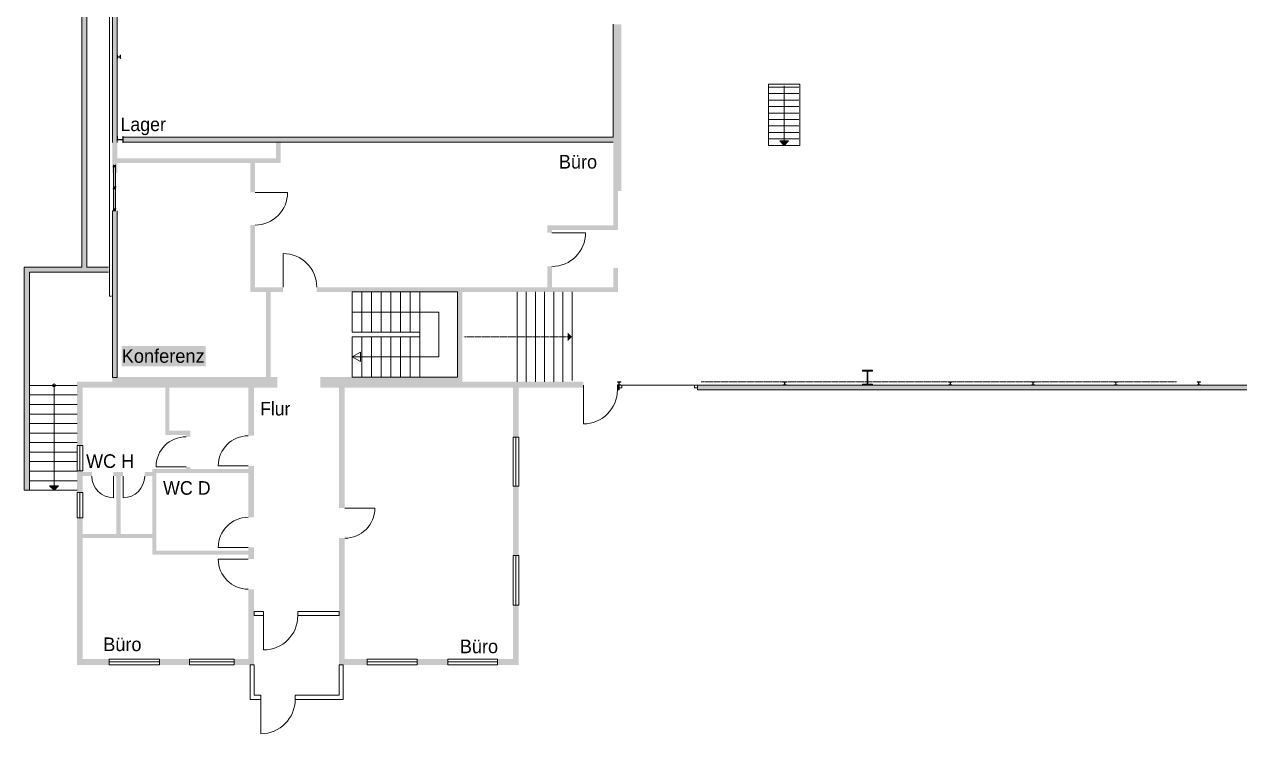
# Model space of a CAD drawing. Header units: inches. Extents: x 57357 to 155319, y 32663 to 109116.
# Drawn here: x 62067 to 97785, y 32663 to 53523 of the extents above; entities that cross this region are included whole.
import ezdxf

# ---------------------------------------------------------------- set-up
doc = ezdxf.new("R2010")
doc.units = ezdxf.units.IN
doc.header["$LTSCALE"] = 300
doc.header["$MEASUREMENT"] = 0
doc.header["$PDMODE"] = 34
doc.header["$PDSIZE"] = 5
for name, pattern in [('Achse', [0.47, 0.01, -0.16, 0.3]), ('Standardmuster', [0]), ('Volllinie', [0]), ('Wipeout_Contour', [1.01, 0.01, -1])]:
    doc.linetypes.add(name, pattern=pattern)
doc.layers.add('Grundebene', color=7, linetype='Continuous')
doc.styles.add('ARIAL', font='arial.ttf', dxfattribs={"height": 0.2})

# ---------------------------------------------------------------- blocks, each defined once
blk = doc.blocks.new('Color_Area-17')
at = {"layer": 'Grundebene', "true_color": 0xffffff, "transparency": 33554687}
blk.add_hatch(color=7, dxfattribs=at).paths.add_polyline_path([(64687, 48033), (64747, 48033), (64747, 48093), (64687, 48093)], flags=0)
at = {"layer": 'Grundebene', "color": 18, "linetype": 'Wipeout_Contour', "lineweight": 13, "true_color": 0x000000}
for p, q in [((64747, 48093), (64687, 48093)), ((64687, 48093), (64687, 48033)), ((64687, 48033), (64747, 48033)), ((64747, 48033), (64747, 48093))]:
    blk.add_line(p, q, dxfattribs=at)
blk = doc.blocks.new('Color_Area-1D')
at = {"layer": 'Grundebene', "true_color": 0xffffff, "transparency": 33554687}
blk.add_hatch(color=7, dxfattribs=at).paths.add_polyline_path([(64687, 48686), (64687, 48093), (64747, 48093), (64747, 48686)], flags=0)
at = {"layer": 'Grundebene', "color": 18, "linetype": 'Wipeout_Contour', "lineweight": 13, "true_color": 0x000000}
for p, q in [((64687, 48686), (64687, 48093)), ((64747, 48686), (64687, 48686)), ((64747, 48093), (64747, 48686)), ((64687, 48093), (64747, 48093))]:
    blk.add_line(p, q, dxfattribs=at)
blk = doc.blocks.new('Color_Area-23')
at = {"layer": 'Grundebene', "true_color": 0xffffff, "transparency": 33554687}
blk.add_hatch(color=7, dxfattribs=at).paths.add_polyline_path([(64687, 48716), (64687, 48686), (64747, 48686), (64747, 48716)], flags=0)
at = {"layer": 'Grundebene', "color": 18, "linetype": 'Wipeout_Contour', "lineweight": 13, "true_color": 0x000000}
for p, q in [((64687, 48716), (64687, 48686)), ((64747, 48716), (64687, 48716)), ((64687, 48686), (64747, 48686)), ((64747, 48686), (64747, 48716))]:
    blk.add_line(p, q, dxfattribs=at)
blk = doc.blocks.new('Color_Area-29')
at = {"layer": 'Grundebene', "true_color": 0xffffff, "transparency": 33554687}
blk.add_hatch(color=7, dxfattribs=at).paths.add_polyline_path([(64687, 49329), (64687, 48746), (64747, 48746), (64747, 49329)], flags=0)
at = {"layer": 'Grundebene', "color": 18, "linetype": 'Wipeout_Contour', "lineweight": 13, "true_color": 0x000000}
for p, q in [((64687, 49329), (64687, 48746)), ((64747, 49329), (64687, 49329)), ((64747, 48746), (64747, 49329)), ((64687, 48746), (64747, 48746))]:
    blk.add_line(p, q, dxfattribs=at)
blk = doc.blocks.new('Color_Area-2F')
at = {"layer": 'Grundebene', "true_color": 0xffffff, "transparency": 33554687}
blk.add_hatch(color=7, dxfattribs=at).paths.add_polyline_path([(64687, 48746), (64687, 48716), (64747, 48716), (64747, 48746)], flags=0)
at = {"layer": 'Grundebene', "color": 18, "linetype": 'Wipeout_Contour', "lineweight": 13, "true_color": 0x000000}
for p, q in [((64687, 48746), (64687, 48716)), ((64747, 48746), (64687, 48746)), ((64687, 48716), (64747, 48716)), ((64747, 48716), (64747, 48746))]:
    blk.add_line(p, q, dxfattribs=at)
blk = doc.blocks.new('Color_Area-35')
at = {"layer": 'Grundebene', "true_color": 0xffffff, "transparency": 33554687}
blk.add_hatch(color=7, dxfattribs=at).paths.add_polyline_path([(64687, 49359), (64687, 49329), (64747, 49329), (64747, 49359)], flags=0)
at = {"layer": 'Grundebene', "color": 18, "linetype": 'Wipeout_Contour', "lineweight": 13, "true_color": 0x000000}
for p, q in [((64687, 49359), (64687, 49329)), ((64747, 49359), (64687, 49359)), ((64687, 49329), (64747, 49329)), ((64747, 49329), (64747, 49359))]:
    blk.add_line(p, q, dxfattribs=at)
blk = doc.blocks.new('Color_Area-3B')
at = {"layer": 'Grundebene', "true_color": 0xffffff, "transparency": 33554687}
blk.add_hatch(color=7, dxfattribs=at).paths.add_polyline_path([(64687, 49389), (64687, 49359), (64747, 49359), (64747, 49389)], flags=0)
at = {"layer": 'Grundebene', "color": 18, "linetype": 'Wipeout_Contour', "lineweight": 13, "true_color": 0x000000}
for p, q in [((64687, 49389), (64687, 49359)), ((64747, 49389), (64687, 49389)), ((64687, 49359), (64747, 49359)), ((64747, 49359), (64747, 49389))]:
    blk.add_line(p, q, dxfattribs=at)
blk = doc.blocks.new('door-95')
at = {"layer": 'Grundebene', "color": 18, "linetype": 'Standardmuster', "lineweight": 13, "true_color": 0x000000}
blk.add_line((68848, 48579), (69805, 48579), dxfattribs=at)
blk.add_arc((68848, 48579), 958, 270, 0, dxfattribs=at)
blk = doc.blocks.new('door-9D')
at = {"layer": 'Grundebene', "color": 18, "linetype": 'Standardmuster', "lineweight": 13, "true_color": 0x000000}
blk.add_line((69674, 45793), (69674, 46783), dxfattribs=at)
blk.add_arc((69674, 45793), 990, 0, 90, dxfattribs=at)
blk = doc.blocks.new('door-A5')
at = {"layer": 'Grundebene', "color": 18, "linetype": 'Standardmuster', "lineweight": 13, "true_color": 0x000000}
blk.add_line((77575, 47392), (78563, 47392), dxfattribs=at)
blk.add_arc((77575, 47392), 988, 270, 0, dxfattribs=at)
blk = doc.blocks.new('win-B8')
at = {"layer": 'Grundebene', "color": 18, "linetype": 'Standardmuster', "lineweight": 13, "true_color": 0x000000}
for p, q in [((63617, 41142), (63787, 41142)), ((63617, 41142), (63617, 40395)), ((63702, 41142), (63702, 40395)), ((63787, 41142), (63787, 40395)), ((63787, 40395), (63617, 40395))]:
    blk.add_line(p, q, dxfattribs=at)
blk = doc.blocks.new('win-C3')
at = {"layer": 'Grundebene', "color": 18, "linetype": 'Standardmuster', "lineweight": 13, "true_color": 0x000000}
for p, q in [((63617, 39754), (63787, 39754)), ((63617, 39754), (63617, 39007)), ((63702, 39754), (63702, 39007)), ((63787, 39754), (63787, 39007)), ((63787, 39007), (63617, 39007))]:
    blk.add_line(p, q, dxfattribs=at)
blk = doc.blocks.new('win-CE')
at = {"layer": 'Grundebene', "color": 18, "linetype": 'Standardmuster', "lineweight": 13, "true_color": 0x000000}
for p, q in [((64561, 34857), (64561, 34687)), ((64561, 34857), (66043, 34857)), ((64561, 34772), (66043, 34772)), ((64561, 34687), (66043, 34687)), ((66043, 34687), (66043, 34857))]:
    blk.add_line(p, q, dxfattribs=at)
blk = doc.blocks.new('win-D9')
at = {"layer": 'Grundebene', "color": 18, "linetype": 'Standardmuster', "lineweight": 13, "true_color": 0x000000}
for p, q in [((66918, 34857), (66918, 34687)), ((66918, 34857), (68239, 34857)), ((66918, 34772), (68239, 34772)), ((66918, 34687), (68239, 34687)), ((68239, 34687), (68239, 34857))]:
    blk.add_line(p, q, dxfattribs=at)
blk = doc.blocks.new('win-E4')
at = {"layer": 'Grundebene', "color": 18, "linetype": 'Standardmuster', "lineweight": 13, "true_color": 0x000000}
for p, q in [((72139, 34857), (72139, 34687)), ((72139, 34857), (73608, 34857)), ((72139, 34772), (73608, 34772)), ((72139, 34687), (73608, 34687)), ((73608, 34687), (73608, 34857))]:
    blk.add_line(p, q, dxfattribs=at)
blk = doc.blocks.new('win-EF')
at = {"layer": 'Grundebene', "color": 18, "linetype": 'Standardmuster', "lineweight": 13, "true_color": 0x000000}
for p, q in [((74511, 34857), (74511, 34687)), ((74511, 34857), (75969, 34857)), ((74511, 34772), (75969, 34772)), ((74511, 34687), (75969, 34687)), ((75969, 34687), (75969, 34857))]:
    blk.add_line(p, q, dxfattribs=at)
blk = doc.blocks.new('win-FA')
at = {"layer": 'Grundebene', "color": 18, "linetype": 'Standardmuster', "lineweight": 13, "true_color": 0x000000}
for p, q in [((76600, 37902), (76430, 37902)), ((76430, 36444), (76430, 37902)), ((76515, 36444), (76515, 37902)), ((76600, 36444), (76600, 37902)), ((76430, 36444), (76600, 36444))]:
    blk.add_line(p, q, dxfattribs=at)
blk = doc.blocks.new('win-105')
at = {"layer": 'Grundebene', "color": 18, "linetype": 'Standardmuster', "lineweight": 13, "true_color": 0x000000}
for p, q in [((76600, 41381), (76430, 41381)), ((76430, 39943), (76430, 41381)), ((76515, 39943), (76515, 41381)), ((76600, 39943), (76600, 41381)), ((76430, 39943), (76600, 39943))]:
    blk.add_line(p, q, dxfattribs=at)
blk = doc.blocks.new('door-137')
at = {"layer": 'Grundebene', "color": 18, "linetype": 'Standardmuster', "lineweight": 13, "true_color": 0x000000}
blk.add_line((69096, 36135), (69096, 35125), dxfattribs=at)
blk.add_arc((69096, 36135), 1010, 270, 0, dxfattribs=at)
blk = doc.blocks.new('door-141')
at = {"layer": 'Grundebene', "color": 18, "linetype": 'Standardmuster', "lineweight": 13, "true_color": 0x000000}
blk.add_line((69018, 33673), (69018, 32663), dxfattribs=at)
blk.add_arc((69018, 33673), 1010, 270, 0, dxfattribs=at)
blk = doc.blocks.new('door-149')
at = {"layer": 'Grundebene', "color": 18, "linetype": 'Standardmuster', "lineweight": 13, "true_color": 0x000000}
blk.add_line((68651, 40539), (67766, 40539), dxfattribs=at)
blk.add_arc((68651, 40539), 885, 90, 180, dxfattribs=at)
blk = doc.blocks.new('door-151')
at = {"layer": 'Grundebene', "color": 18, "linetype": 'Standardmuster', "lineweight": 13, "true_color": 0x000000}
blk.add_line((66823, 40509), (65938, 40509), dxfattribs=at)
blk.add_arc((66823, 40509), 885, 90, 180, dxfattribs=at)
blk = doc.blocks.new('door-159')
at = {"layer": 'Grundebene', "color": 18, "linetype": 'Standardmuster', "lineweight": 13, "true_color": 0x000000}
blk.add_line((68651, 38141), (67766, 38141), dxfattribs=at)
blk.add_arc((68651, 38141), 885, 90, 180, dxfattribs=at)
blk = doc.blocks.new('door-161')
at = {"layer": 'Grundebene', "color": 18, "linetype": 'Standardmuster', "lineweight": 13, "true_color": 0x000000}
blk.add_line((71486, 39298), (72371, 39298), dxfattribs=at)
blk.add_arc((71486, 39298), 885, 270, 0, dxfattribs=at)
blk = doc.blocks.new('door-169')
at = {"layer": 'Grundebene', "color": 18, "linetype": 'Standardmuster', "lineweight": 13, "true_color": 0x000000}
blk.add_line((68651, 37798), (67766, 37798), dxfattribs=at)
blk.add_arc((68651, 37798), 885, 180, 270, dxfattribs=at)
blk = doc.blocks.new('door-171')
at = {"layer": 'Grundebene', "color": 18, "linetype": 'Standardmuster', "lineweight": 13, "true_color": 0x000000}
blk.add_line((64970, 40236), (64970, 39601), dxfattribs=at)
blk.add_arc((64970, 40236), 635, 270, 0, dxfattribs=at)
blk = doc.blocks.new('door-179')
at = {"layer": 'Grundebene', "color": 18, "linetype": 'Standardmuster', "lineweight": 13, "true_color": 0x000000}
blk.add_line((64687, 40236), (64687, 39601), dxfattribs=at)
blk.add_arc((64687, 40236), 635, 180, 270, dxfattribs=at)

msp = doc.modelspace()

# ---------------------------------------------------------------- hatches: boundary and pattern name
at = {"layer": 'Grundebene', "true_color": 0xffffff, "transparency": 33554687}
msp.add_hatch(color=7, dxfattribs=at).paths.add_polyline_path([(63757, 46383), (63757, 70558), (63907, 70408), (63907, 46383)], flags=0)
at = {"layer": 'Grundebene', "true_color": 0x000000, "transparency": 33554687}
for points in [[(64657, 50043), (64657, 55033), (64797, 55033), (64797, 50043)], [(79377, 53523), (79377, 48623), (79617, 48623), (79617, 53523)], [(64657, 49154), (64657, 50208), (64797, 50208), (64797, 49154)], [(69604, 50058), (69604, 49445), (64797, 49445), (64797, 49585), (69464, 49585), (69464, 50058)], [(79377, 50058), (64968, 50058), (64968, 50208), (79377, 50208)], [(79377, 50058), (64968, 50058), (64968, 50208), (79377, 50208)], [(84267, 50093), (84397, 49963), (84527, 50093)], [(64657, 43150), (64657, 48033), (64797, 48033), (64797, 43150)], [(64657, 43133), (64657, 48033), (64797, 48033), (64797, 43133)], [(62067, 39823), (62067, 46383), (62217, 46233), (62217, 39823)], [(64546, 46233), (62217, 46233), (62067, 46383), (64546, 46383)], [(69308, 45653), (69308, 43150), (69168, 43150), (69168, 45653)], [(74940, 45653), (74940, 43150), (74800, 43150), (74800, 45653)], [(78037, 44203), (78167, 44333), (78037, 44463)], [(76600, 43010), (78497, 43010), (78497, 42840), (76600, 42840)], [(79497, 42773), (79547, 42773), (79547, 42913), (79497, 42913)], [(81847, 42913), (135397, 42913), (135397, 42773), (81847, 42773)], [(68651, 40329), (65952, 40329), (65952, 38049), (68651, 38049), (68651, 37929), (65832, 37929), (65832, 40449), (68651, 40449)], [(64896, 40240), (64896, 38536), (64776, 38536), (64776, 40240)], [(62812, 39953), (62942, 39823), (63072, 39953)], [(65832, 38416), (63787, 38416), (63787, 38536), (65832, 38536)]]:
    msp.add_hatch(color=18, dxfattribs=at).paths.add_polyline_path(points, flags=0)
h = msp.add_hatch(color=18, dxfattribs=at)
h.paths.add_polyline_path([(69674, 45653), (69674, 45793), (68712, 45793), (68712, 45653)], flags=0)
h.paths.add_polyline_path([(70664, 45793), (70664, 45653), (79517, 45653), (79517, 46352), (79377, 46352), (79377, 45793)], flags=0)
h.paths.add_polyline_path([(79517, 47473), (79517, 50208), (79377, 50208), (79377, 47473)], flags=0)
h = msp.add_hatch(color=18, dxfattribs=at)
h.paths.add_polyline_path([(68708, 47621), (68708, 45653), (68848, 45653), (68848, 47621)], flags=0)
h.paths.add_polyline_path([(68848, 48579), (68848, 49448), (68708, 49448), (68708, 48579)], flags=0)
h = msp.add_hatch(color=18, dxfattribs=at)
h.paths.add_polyline_path([(79377, 47473), (79377, 47613), (77435, 47613), (77435, 47392), (77575, 47392), (77575, 47473)], flags=0)
h.paths.add_polyline_path([(77435, 46404), (77435, 45793), (77575, 45793), (77575, 46404)], flags=0)
h = msp.add_hatch(color=18, dxfattribs=at)
h.paths.add_polyline_path([(63617, 39754), (63787, 39754), (63787, 40395), (63617, 40395)], flags=0)
h.paths.add_polyline_path([(76430, 37902), (76600, 37902), (76600, 39943), (76430, 39943)], flags=0)
h.paths.add_polyline_path([(76430, 41381), (76600, 41381), (76600, 43010), (70763, 43010), (70763, 42840), (76430, 42840)], flags=0)
h.paths.add_polyline_path([(76600, 36444), (76430, 36444), (76430, 34857), (75969, 34857), (75969, 34687), (76600, 34687)], flags=0)
h.paths.add_polyline_path([(74511, 34687), (74511, 34857), (73608, 34857), (73608, 34687)], flags=0)
h.paths.add_polyline_path([(71316, 34857), (71316, 34687), (72139, 34687), (72139, 34857)], flags=0)
h.paths.add_polyline_path([(68821, 34687), (68821, 34857), (68239, 34857), (68239, 34687)], flags=0)
h.paths.add_polyline_path([(66043, 34687), (66918, 34687), (66918, 34857), (66043, 34857)], flags=0)
h.paths.add_polyline_path([(64561, 34687), (64561, 34857), (63787, 34857), (63787, 39007), (63617, 39007), (63617, 34687)], flags=0)
h.paths.add_polyline_path([(63617, 41142), (63787, 41142), (63787, 42840), (69503, 42840), (69503, 43010), (63617, 43010)], flags=0)
h = msp.add_hatch(color=18, dxfattribs=at)
h.paths.add_polyline_path([(70763, 43010), (74940, 43010), (74940, 43150), (70763, 43150)], flags=0)
h.paths.add_polyline_path([(69503, 43150), (64657, 43150), (64657, 43010), (69503, 43010)], flags=0)
h = msp.add_hatch(color=18, dxfattribs=at)
h.paths.add_polyline_path([(66330, 42840), (66210, 42840), (66210, 41451), (66823, 41451), (66823, 41394), (66943, 41394), (66943, 41571), (66330, 41571)], flags=0)
h.paths.add_polyline_path([(66823, 40509), (66823, 40449), (66943, 40449), (66943, 40509)], flags=0)
h = msp.add_hatch(color=18, dxfattribs=at)
h.paths.add_polyline_path([(68821, 41424), (68821, 42840), (68651, 42840), (68651, 41424)], flags=0)
h.paths.add_polyline_path([(68821, 37798), (68821, 38141), (68651, 38141), (68651, 37798)], flags=0)
h.paths.add_polyline_path([(68651, 34857), (68821, 34857), (68821, 36913), (68651, 36913)], flags=0)
h.paths.add_polyline_path([(68821, 40539), (68651, 40539), (68651, 39026), (68821, 39026)], flags=0)
h = msp.add_hatch(color=18, dxfattribs=at)
h.paths.add_polyline_path([(71486, 39298), (71486, 42840), (71316, 42840), (71316, 39298)], flags=0)
h.paths.add_polyline_path([(71316, 38413), (71316, 34857), (71486, 34857), (71486, 38413)], flags=0)
h = msp.add_hatch(color=18, dxfattribs=at)
h.paths.add_polyline_path([(64052, 40236), (64052, 40356), (63787, 40356), (63787, 40236)], flags=0)
h.paths.add_polyline_path([(64687, 40356), (64687, 40236), (64970, 40236), (64970, 40356)], flags=0)
h.paths.add_polyline_path([(65605, 40236), (65832, 40236), (65832, 40356), (65605, 40356)], flags=0)

# ---------------------------------------------------------------- linework, layer by layer
at = {"layer": 'Grundebene', "color": 18, "linetype": 'Continuous', "lineweight": 13, "true_color": 0x000000}
for p, q in [((64567, 70808), (64567, 45533)), ((63757, 70558), (63757, 46383)), ((63907, 46383), (63907, 70408)), ((64657, 55033), (64657, 50043)), ((64797, 50043), (64797, 55033)), ((79377, 53523), (79377, 50208)), ((64807, 52613), (64797, 52613)), ((64797, 52613), (64797, 52513)), ((64797, 52513), (64807, 52513)), ((64807, 52572), (64807, 52613)), ((64807, 52513), (64807, 52554)), ((64881, 52566), (64813, 52566)), ((64813, 52560), (64881, 52560)), ((64897, 52613), (64887, 52613)), ((64887, 52613), (64887, 52572)), ((64887, 52554), (64887, 52513)), ((64887, 52513), (64897, 52513)), ((64897, 52513), (64897, 52613)), ((83937, 49963), (83937, 51763)), ((84857, 51763), (83937, 51763)), ((84831, 51673), (83955, 51673)), ((84831, 51483), (83955, 51483)), ((84397, 51717), (84397, 50093)), ((84857, 51763), (84857, 49963)), ((84831, 51293), (83955, 51293)), ((84831, 51103), (83955, 51103)), ((84831, 50913), (83955, 50913)), ((84831, 50723), (83955, 50723)), ((84831, 50533), (83955, 50533)), ((64806, 50223), (64797, 50223)), ((64797, 50223), (64797, 50043)), ((64806, 50223), (64797, 50223)), ((64797, 50223), (64797, 50043)), ((64806, 50142), (64806, 50223)), ((64806, 50142), (64806, 50223)), ((64953, 50136), (64812, 50136)), ((64953, 50136), (64812, 50136)), ((64812, 50130), (64953, 50130)), ((64812, 50130), (64953, 50130)), ((64968, 50223), (64959, 50223)), ((64959, 50223), (64959, 50142)), ((64968, 50223), (64959, 50223)), ((64959, 50223), (64959, 50142)), ((64959, 50124), (64959, 50043)), ((64959, 50124), (64959, 50043)), ((64959, 50043), (64968, 50043)), ((64959, 50043), (64968, 50043)), ((64968, 50043), (64968, 50223)), ((64968, 50043), (64968, 50223)), ((64968, 50208), (64968, 50058)), ((79377, 50208), (64968, 50208)), ((64968, 50208), (64968, 50058)), ((64968, 50058), (79377, 50058)), ((84831, 50343), (83955, 50343)), ((84831, 50153), (83955, 50153)), ((84397, 49963), (84267, 50093)), ((84267, 50093), (84527, 50093)), ((84397, 49963), (84527, 50093)), ((84857, 49963), (83937, 49963)), ((64687, 49389), (64687, 49359)), ((64747, 49359), (64687, 49359)), ((64687, 49359), (64687, 49329)), ((64687, 49359), (64747, 49359)), ((64687, 49329), (64687, 48746)), ((64687, 49329), (64747, 49329)), ((64747, 49359), (64747, 49389)), ((64747, 49329), (64747, 49359)), ((64747, 48746), (64747, 49329)), ((64747, 48746), (64687, 48746)), ((64687, 48746), (64687, 48716)), ((64747, 48716), (64687, 48716)), ((64687, 48716), (64687, 48686)), ((64687, 48716), (64747, 48716)), ((64687, 48686), (64687, 48093)), ((64687, 48686), (64747, 48686)), ((64747, 48716), (64747, 48746)), ((64747, 48686), (64747, 48716)), ((64747, 48093), (64747, 48686)), ((64657, 48033), (64687, 48033)), ((64657, 48033), (64657, 43133)), ((64747, 48093), (64687, 48093)), ((64687, 48093), (64687, 48033)), ((64687, 48033), (64747, 48033)), ((64687, 48033), (64747, 48033)), ((64747, 48033), (64747, 48093)), ((64797, 43133), (64797, 48033)), ((62067, 46383), (62067, 39823)), ((63757, 46383), (62067, 46383)), ((62217, 39823), (62217, 46233)), ((62217, 46233), (64546, 46233)), ((64546, 46383), (63907, 46383)), ((64567, 45533), (64625, 45533)), ((76547, 43010), (76547, 45653)), ((76817, 43010), (76817, 45653)), ((77087, 43010), (77087, 45653)), ((77357, 43010), (77357, 45653)), ((77627, 43010), (77627, 45653)), ((77897, 43010), (77897, 45653)), ((78167, 43053), (78167, 45653)), ((86997, 43353), (86697, 43353)), ((86697, 43353), (86697, 43327)), ((86697, 43327), (86826, 43327)), ((86840, 43313), (86840, 42953)), ((86854, 42953), (86854, 43313)), ((86868, 43327), (86997, 43327)), ((86997, 43327), (86997, 43353)), ((63617, 42903), (62217, 42903)), ((62942, 42903), (62942, 39953)), ((64657, 43133), (64797, 43133)), ((78497, 42823), (78497, 42913)), ((79597, 43008), (79497, 43008)), ((79497, 43008), (79497, 42998)), ((79497, 42998), (79538, 42998)), ((79538, 42918), (79497, 42918)), ((79497, 42918), (79497, 42908)), ((79497, 42823), (79497, 42913)), ((79547, 42913), (79497, 42913)), ((79497, 42908), (79597, 42908)), ((79544, 42992), (79544, 42924)), ((79547, 42913), (79547, 42773)), ((79547, 42913), (79627, 42913)), ((79547, 42833), (79547, 42913)), ((79547, 42913), (79547, 42773)), ((79550, 42924), (79550, 42992)), ((79556, 42998), (79597, 42998)), ((79597, 42918), (79556, 42918)), ((79597, 42998), (79597, 43008)), ((79597, 42908), (79597, 42918)), ((79627, 42913), (79627, 42833)), ((81767, 42913), (79627, 42913)), ((81847, 42913), (81767, 42913)), ((81767, 42913), (81767, 42833)), ((81847, 42913), (81847, 42773)), ((135397, 42913), (81847, 42913)), ((81847, 42833), (81847, 42913)), ((81847, 42913), (81847, 42773)), ((84464, 43008), (84364, 43008)), ((84364, 43008), (84364, 42998)), ((84364, 42998), (84405, 42998)), ((84405, 42918), (84364, 42918)), ((84364, 42918), (84364, 42908)), ((84364, 42908), (84464, 42908)), ((84411, 42992), (84411, 42924)), ((84417, 42924), (84417, 42992)), ((84423, 42998), (84464, 42998)), ((84464, 42918), (84423, 42918)), ((84464, 42998), (84464, 43008)), ((84464, 42908), (84464, 42918)), ((86826, 42939), (86697, 42939)), ((86697, 42939), (86697, 42913)), ((86697, 42913), (86997, 42913)), ((86997, 42939), (86868, 42939)), ((86997, 42913), (86997, 42939)), ((89330, 43008), (89230, 43008)), ((89230, 43008), (89230, 42998)), ((89230, 42998), (89271, 42998)), ((89271, 42918), (89230, 42918)), ((89230, 42918), (89230, 42908)), ((89230, 42908), (89330, 42908)), ((89277, 42992), (89277, 42924)), ((89283, 42924), (89283, 42992)), ((89289, 42998), (89330, 42998)), ((89330, 42918), (89289, 42918)), ((89330, 42998), (89330, 43008)), ((89330, 42908), (89330, 42918)), ((91764, 43008), (91664, 43008)), ((91664, 43008), (91664, 42998)), ((91664, 42998), (91705, 42998)), ((91705, 42918), (91664, 42918)), ((91664, 42918), (91664, 42908)), ((91664, 42908), (91764, 42908)), ((91711, 42992), (91711, 42924)), ((91717, 42924), (91717, 42992)), ((91723, 42998), (91764, 42998)), ((91764, 42918), (91723, 42918)), ((91764, 42998), (91764, 43008)), ((91764, 42908), (91764, 42918)), ((94197, 43008), (94097, 43008)), ((94097, 43008), (94097, 42998)), ((94097, 42998), (94138, 42998)), ((94138, 42918), (94097, 42918)), ((94097, 42918), (94097, 42908)), ((94097, 42908), (94197, 42908)), ((94144, 42992), (94144, 42924)), ((94150, 42924), (94150, 42992)), ((94156, 42998), (94197, 42998)), ((94197, 42918), (94156, 42918)), ((94197, 42998), (94197, 43008)), ((94197, 42908), (94197, 42918)), ((96631, 43008), (96531, 43008)), ((96531, 43008), (96531, 42998)), ((96531, 42998), (96572, 42998)), ((96572, 42918), (96531, 42918)), ((96531, 42918), (96531, 42908)), ((96531, 42908), (96631, 42908)), ((96578, 42992), (96578, 42924)), ((96584, 42924), (96584, 42992)), ((96590, 42998), (96631, 42998)), ((96631, 42918), (96590, 42918)), ((96631, 42998), (96631, 43008)), ((96631, 42908), (96631, 42918)), ((63617, 42623), (62217, 42623)), ((78497, 42773), (78497, 42823)), ((78497, 42773), (78497, 42823)), ((78497, 42773), (78497, 41773)), ((79497, 42773), (79497, 42823)), ((79497, 42773), (79497, 42823)), ((79497, 42773), (79547, 42773)), ((79627, 42833), (79547, 42833)), ((81767, 42833), (81847, 42833)), ((81847, 42773), (135397, 42773)), ((63617, 42343), (62217, 42343)), ((63617, 42063), (62217, 42063)), ((63617, 41783), (62217, 41783)), ((63617, 41503), (62217, 41503)), ((63617, 41223), (62217, 41223)), ((63617, 40943), (62217, 40943)), ((63617, 40663), (62217, 40663)), ((63617, 40383), (62217, 40383)), ((63617, 40103), (62217, 40103)), ((62067, 39823), (62217, 39823)), ((63617, 39823), (62217, 39823)), ((62942, 39823), (62812, 39953)), ((62812, 39953), (63072, 39953)), ((62942, 39823), (63072, 39953))]:
    msp.add_line(p, q, dxfattribs=at)
at = {"layer": 'Grundebene', "color": 18, "linetype": 'Volllinie', "lineweight": 13, "true_color": 0x000000}
for p, q in [((74800, 45653), (71706, 45653)), ((71706, 45653), (71706, 44469)), ((71990, 44469), (71990, 45653)), ((72275, 44469), (72275, 45653)), ((72559, 44469), (72559, 45653)), ((72843, 44469), (72843, 45653)), ((73127, 44469), (73127, 45653)), ((73411, 44469), (73411, 45653)), ((73695, 43150), (73695, 45653)), ((74800, 43150), (74800, 45653)), ((71706, 45061), (74248, 45061)), ((74248, 45061), (74248, 43742)), ((71706, 44469), (73695, 44469)), ((73695, 44334), (71706, 44334)), ((71706, 44334), (71706, 43150)), ((71990, 43150), (71990, 44334)), ((72275, 43150), (72275, 44334)), ((72559, 43150), (72559, 44334)), ((72843, 43150), (72843, 44334)), ((73127, 43150), (73127, 44334)), ((73411, 43150), (73411, 44334)), ((71706, 43742), (74248, 43742)), ((71706, 43150), (74800, 43150)), ((68821, 36255), (69096, 36255)), ((68821, 36135), (68821, 36255)), ((68821, 36135), (69096, 36135)), ((69096, 36135), (69096, 36255)), ((70106, 36255), (71316, 36255)), ((70106, 36255), (70106, 36135)), ((70106, 36135), (71316, 36135)), ((71316, 36255), (71316, 36135)), ((68701, 33673), (68701, 34687)), ((68701, 34687), (68821, 34687)), ((68821, 34687), (68821, 33793)), ((71316, 33793), (71316, 34687)), ((71316, 34687), (71436, 34687)), ((71436, 34687), (71436, 33673)), ((69018, 33673), (68701, 33673)), ((68821, 33793), (69018, 33793)), ((69018, 33673), (69018, 33793)), ((70028, 33793), (71316, 33793)), ((70028, 33793), (70028, 33673)), ((71436, 33673), (70028, 33673))]:
    msp.add_line(p, q, dxfattribs=at)
at = {"layer": 'Grundebene', "color": 18, "linetype": 'Achse', "lineweight": 13, "true_color": 0x000000}
for p, q in [((78037, 44333), (74940, 44333)), ((81981, 43008), (95981, 43008)), ((95359, 42913), (109359, 42913))]:
    msp.add_line(p, q, dxfattribs=at)
at = {"layer": 'Grundebene', "color": 18, "linetype": 'Standardmuster', "lineweight": 13, "true_color": 0x000000}
for p, q in [((71706, 43742), (71952, 43877)), ((71952, 43606), (71706, 43742)), ((71952, 43877), (71952, 43606))]:
    msp.add_line(p, q, dxfattribs=at)
at = {"layer": 'Grundebene', "color": 18, "linetype": 'Wipeout_Contour', "lineweight": 13, "true_color": 0x000000}
for points in [[(64687, 49359), (64747, 49359), (64747, 49389), (64687, 49389), (64687, 49359)], [(64687, 49329), (64747, 49329), (64747, 49359), (64687, 49359), (64687, 49329)], [(64687, 48746), (64747, 48746), (64747, 49329), (64687, 49329), (64687, 48746)], [(64687, 48716), (64747, 48716), (64747, 48746), (64687, 48746), (64687, 48716)], [(64687, 48686), (64747, 48686), (64747, 48716), (64687, 48716), (64687, 48686)], [(64687, 48093), (64747, 48093), (64747, 48686), (64687, 48686), (64687, 48093)], [(64747, 48033), (64747, 48093), (64687, 48093), (64687, 48033), (64747, 48033)]]:
    msp.add_lwpolyline(points, dxfattribs=at)
at = {"layer": 'Grundebene', "color": 18, "linetype": 'Continuous', "lineweight": 13, "true_color": 0x000000}
msp.add_circle((62942, 42903), 43.5, dxfattribs=at)
for centre, radius, start, end in [((64813, 52572), 6, 180, 270), ((64813, 52554), 6, 90, 180), ((64881, 52572), 6, 270, 0), ((64881, 52554), 6, 360, 90), ((64953, 50142), 6, 270, 0), ((64953, 50142), 6, 270, 0), ((64953, 50124), 6, 360, 90), ((64953, 50124), 6, 360, 90), ((86826, 43313), 14, 360, 90), ((86868, 43313), 14, 90, 180), ((79538, 42992), 6, 360, 90), ((79538, 42924), 6, 270, 0), ((79556, 42992), 6, 90, 180), ((79556, 42924), 6, 180, 270), ((84405, 42992), 6, 360, 90), ((84405, 42924), 6, 270, 0), ((84423, 42992), 6, 90, 180), ((84423, 42924), 6, 180, 270), ((86826, 42953), 14, 270, 0), ((86868, 42953), 14, 180, 270), ((89271, 42992), 6, 360, 90), ((89271, 42924), 6, 270, 0), ((89289, 42992), 6, 90, 180), ((89289, 42924), 6, 180, 270), ((91705, 42992), 6, 360, 90), ((91705, 42924), 6, 270, 0), ((91723, 42992), 6, 90, 180), ((91723, 42924), 6, 180, 270), ((94138, 42992), 6, 360, 90), ((94138, 42924), 6, 270, 0), ((94156, 42992), 6, 90, 180), ((94156, 42924), 6, 180, 270), ((96572, 42992), 6, 360, 90), ((96572, 42924), 6, 270, 0), ((96590, 42992), 6, 90, 180), ((96590, 42924), 6, 180, 270), ((78497, 42773), 1000, 270, 0)]:
    msp.add_arc(centre, radius, start, end, dxfattribs=at)
at = {"layer": 'Grundebene', "color": 18, "linetype": 'Standardmuster', "lineweight": 13, "true_color": 0x000000}
msp.add_point((71706, 45061), dxfattribs=at)
at = {"layer": 'Grundebene', "color": 7, "true_color": 0xffffff}
msp.add_solid([(64930, 44066), (67393, 44066), (64930, 43470), (67393, 43470)], dxfattribs=at)

# ---------------------------------------------------------------- block references
at = {"layer": 'Grundebene'}
for name in ['Color_Area-3B', 'Color_Area-35', 'Color_Area-29', 'Color_Area-2F', 'Color_Area-23', 'Color_Area-1D', 'door-95', 'Color_Area-17', 'door-A5', 'door-9D', 'win-B8', 'door-151', 'door-149', 'win-105', 'door-179', 'door-171', 'win-C3', 'door-161', 'door-159', 'win-FA', 'door-169', 'door-137', 'win-CE', 'win-D9', 'win-E4', 'win-EF', 'door-141']:
    msp.add_blockref(name, (0, 0), dxfattribs=at)

# ---------------------------------------------------------------- texts
at = {"layer": 'Grundebene', "color": 18, "lineweight": 18, "true_color": 0x000000, "style": 'ARIAL'}
for s, width, p in [('Lager', 0.934247, (64893, 50382)), ('Büro', 0.950337, (77778, 49280)), ('Konferenz', 0.956642, (64930, 43570)), ('Flur', 0.923506, (68997, 42020)), ('WC H', 0.947683, (63883, 40479)), ('WC D', 0.937765, (66145, 39690)), ('Büro', 0.950337, (64388, 35092)), ('Büro', 0.950337, (74868, 35030))]:
    msp.add_text(s, height=400, dxfattribs=dict(at, width=width)).set_placement(p)

doc.saveas('drawing.dxf')
